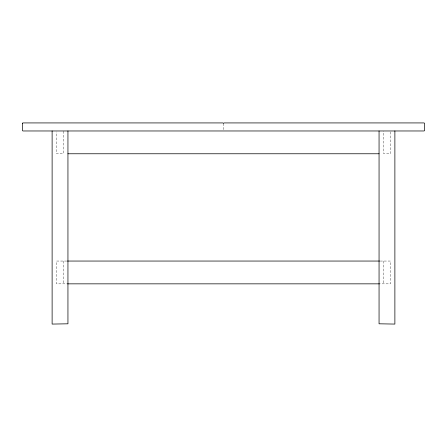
<?xml version="1.0" encoding="UTF-8"?>
<svg xmlns="http://www.w3.org/2000/svg" width="447" height="447" viewBox="0 0 447 447"><rect width="100%" height="100%" fill="white"/><g stroke="black" fill="none" stroke-linecap="round" stroke-linejoin="round"><path stroke-width="0.34" stroke-dasharray="2.23 1.68" d="M66.743 261.048L56.545 261.048L56.545 283.845L66.743 283.845M380.257 261.048L390.454 261.048L390.454 283.845L380.257 283.845M390.454 131.921L390.454 153.768L383.749 153.768L383.749 131.239M383.749 261.048L383.749 283.845M223.5 123.461L223.5 130.435M63.25 131.239L63.25 153.768L56.545 153.768L56.545 131.921M63.25 261.048L63.25 283.845"/><path stroke-width="0.67" d="M52.12 130.971L52.12 324.075L67.944 323.807L67.944 130.971M67.944 153.768L379.056 153.768M67.441 261.048L379.559 261.048M67.441 283.845L379.559 283.845M394.88 130.971L394.88 324.075L379.056 323.807L379.056 130.971M22.389 123.255L22.35 130.435L22.886 130.971L424.114 130.971L424.65 130.435L424.65 123.461L424.114 122.925L224.036 122.925L223.5 123.461L222.964 122.925L22.886 122.925L22.389 123.255"/></g></svg>
